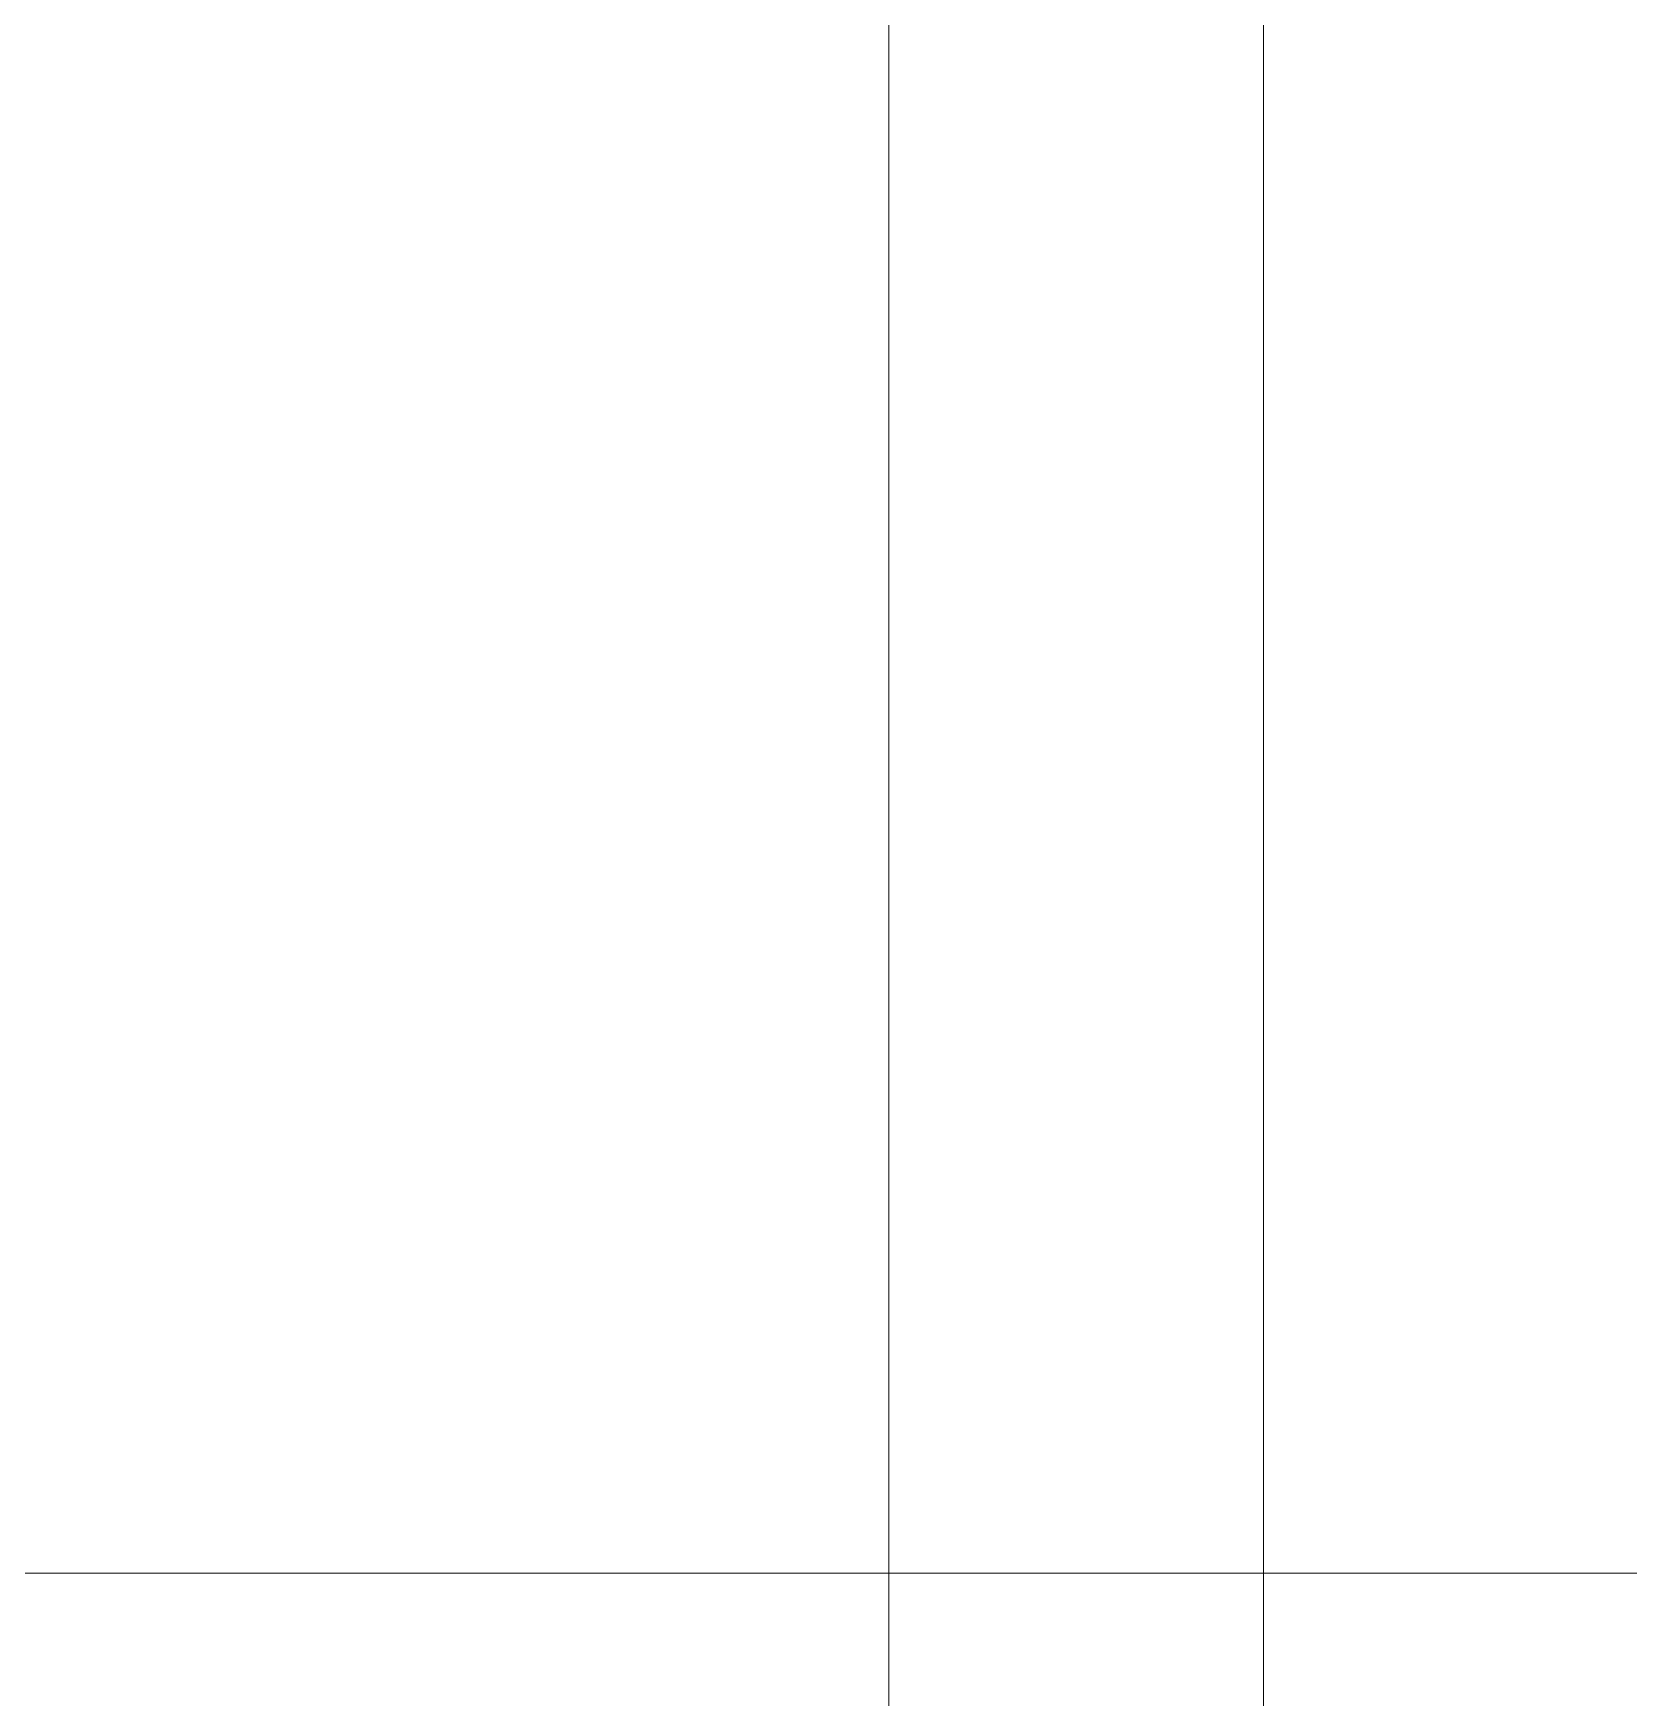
# Model space of a CAD drawing. Header units: millimetres. Extents: x -164500 to 426394, y -51911 to 102118.
# Drawn here: x 149315.981 to 149318.111, y 83060.192 to 83062.414 of the extents above; entities that cross this region are included whole.
import ezdxf

# ---------------------------------------------------------------- set-up
doc = ezdxf.new("R2010")
doc.units = ezdxf.units.MM
doc.layers.add('A-WALL', color=7, linetype='Continuous', lineweight=5)
doc.layers.add('I-WALL', color=7, linetype='Continuous', lineweight=5)
doc.layers.add('A-WALL-FNSH-1', color=9, linetype='Continuous', lineweight=5, true_color=0x808080)

# ---------------------------------------------------------------- blocks, each defined once
blk = doc.blocks.new('Зашивка приборов отопления42 - Зашивка приборов отопления-33374801-Объем проектирования 2 этажа')
at = {"layer": 'A-WALL'}
blk.add_line((35391.9441, 23004), (37471.9441, 23004), dxfattribs=at)
blk = doc.blocks.new('2floor')
at = {"layer": 'A-WALL-FNSH-1'}
blk.add_line((150043.1234, 8521), (148862.1234, 8521), dxfattribs=at)
at = {"layer": 'I-WALL'}
blk.add_line((149317.6234, 8520), (149317.6234, 10600), dxfattribs=at)
at = {"layer": 'A-WALL', "rotation": 90.0000000000001}
blk.add_blockref('Зашивка приборов отопления42 - Зашивка приборов отопления-33374801-Объем проектирования 2 этажа', (172321.1234, -26871.9441), dxfattribs=at)

msp = doc.modelspace()

# ---------------------------------------------------------------- block references
msp.add_blockref('2floor', (0, 74539.3584))

doc.saveas('drawing.dxf')
